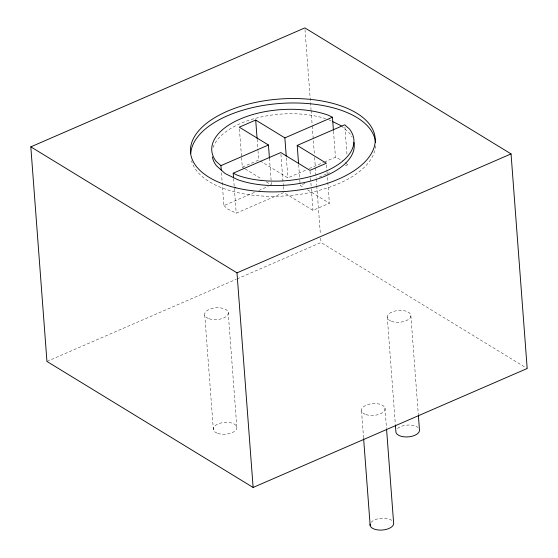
<?xml version="1.0" encoding="UTF-8"?>
<svg xmlns="http://www.w3.org/2000/svg" width="558" height="558" viewBox="0 0 558 558"><rect width="100%" height="100%" fill="white"/><g stroke="black" fill="none" stroke-linecap="round" stroke-linejoin="round"><path stroke-width="0.42" stroke-dasharray="2.79 2.09" d="M241.572 157.6L242.291 167.163L258.703 160.041L258.047 151.351M221.442 172.68L223.925 205.623L255.613 191.868M258.779 190.494L268.286 186.365M260.161 160.934L287.872 177.869L306.112 169.953M309.285 168.572L323.556 162.378M324.351 162.029L335.456 157.21L342.466 160.62M223.925 205.623L227.783 209.09L236.215 213.191L283.806 192.538L312.968 210.359L329.38 203.238L327.358 176.286M304.968 183.352L300.218 185.409L303.859 187.641M319.232 177.158L329.527 172.687M345.374 165.81L347.753 164.777L347.62 163.048M46.949 361.451L236.32 279.258M237.115 278.916L321.017 242.5L527.184 368.503M328.613 119.635L331.389 120.988M307.507 189.866L329.38 203.238M242.291 167.163L244.481 168.502M245.206 168.948L261.981 179.195M266.354 181.873L271.46 184.991M341.217 125.773L349.866 133.529A71.257 35.628 -4.3 0 1 352.147 137.115M345.179 162.469L347.753 164.777M410.883 315.751L418.326 414.747M387.266 316.979L395.364 424.659M384.978 408.128L386.478 428.098M344.914 127.015L347.034 155.243M361.535 410.883L363.558 437.807M333.503 131.207L335.456 157.21M326.507 164.987L326.96 171.076M327.03 171.941L327.288 175.421M305.01 29.637L311.022 109.57M311.085 110.435L312.194 125.208M312.264 126.08L314.349 153.882M314.614 157.356L315.333 166.912M315.396 167.784L316.184 178.204M316.246 179.076L316.7 185.158M316.77 186.023L320.425 234.681M320.69 238.154L321.017 242.5M310.032 171.243L310.485 177.325M310.555 178.197L311.273 187.76M311.336 188.625L312.968 210.359M298.649 164.547L299.758 179.327M299.82 180.199L300.085 183.673M286.366 157.872L287.872 177.869M280.925 154.287L283.283 185.584M283.345 186.449L283.673 190.794M269.43 158.04L271.195 181.51M271.265 182.382L271.39 184.119M257.133 139.179L257.984 150.479M239.417 128.919L241.509 156.735M233.607 178.511L236.215 213.191M228.194 312.306L236.808 426.94M204.751 315.061L213.365 429.695M371.007 522.428A11.837 5.915 -4.3 0 1 381.986 518.201A11.837 5.915 -4.3 0 1 392.825 521.305M397.519 428.558A11.837 5.915 -4.3 0 1 417.97 427.491M375.541 145.764A92.607 46.307 -4.3 0 1 287.802 195.739A92.607 46.307 -4.3 0 1 191.52 160.774M213.079 147.57A71.257 35.628 -4.3 0 1 325.544 118.603M390.656 320.996L388.8 319.867A11.837 5.915 -4.3 0 1 398.14 310.506A11.837 5.915 -4.3 0 1 410.137 317.816A11.837 5.915 -4.3 0 1 390.656 320.996M209.194 318.764A11.837 5.915 -4.3 0 0 228.159 313.854A11.837 5.915 -4.3 0 0 212.054 308.435A11.837 5.915 -4.3 0 0 209.194 318.764M365.978 414.587A11.837 5.915 -4.3 0 0 384.95 409.677A11.837 5.915 -4.3 0 0 368.845 404.257A11.837 5.915 -4.3 0 0 365.978 414.587M217.808 433.392A11.837 5.915 -4.3 0 0 236.78 428.488A11.837 5.915 -4.3 0 0 220.675 423.062A11.837 5.915 -4.3 0 0 217.808 433.392"/><path stroke-width="0.84" d="M30.816 146.852L304.877 27.9L511.051 153.903L527.184 368.503L253.123 487.455L46.949 361.451L30.816 146.852L236.983 272.855L253.123 487.455M286.233 156.135L284.866 137.882L255.697 120.054L239.284 127.175L268.454 145.003L269.43 158.04M333.433 130.335L332.449 117.229L328.278 115.192A71.257 35.628 -4.3 0 0 241.767 118.38A71.257 35.628 -4.3 0 0 216.127 161.339L220.912 165.635L268.454 145.003M284.866 137.882L332.449 117.229M233.209 173.203L280.8 152.55L309.962 170.371L326.374 163.25L297.212 145.422L344.746 124.79L349.531 129.086A71.257 35.628 -4.3 0 1 323.891 172.052A71.257 35.628 -4.3 0 1 237.387 175.233L233.209 173.203L233.544 177.646M236.983 272.855L511.051 153.903M332.784 121.672L341.217 125.773M418.388 415.619L419.497 430.378A11.837 5.915 -4.3 0 1 412.118 436.244A11.837 5.915 -4.3 0 1 399.27 435.624L397.415 434.494A11.837 5.915 -4.3 0 1 395.887 431.606L395.427 425.531M386.548 428.969L393.599 522.755A11.837 5.915 -4.3 0 1 381.763 530.072A11.837 5.915 -4.3 0 1 370.184 523.962M363.628 438.672L370.156 525.517M297.212 145.422L298.579 163.682M255.697 120.054L257.071 138.307M220.912 165.635L221.247 170.078M190.787 153.548A92.607 46.307 -4.3 0 1 282.571 103.293A92.607 46.307 -4.3 0 1 375.499 142.548M353.967 142.388A71.257 35.628 -4.3 0 1 316.295 179.383A71.257 35.628 -4.3 0 1 237.715 179.676L225.111 173.545L216.462 165.782A71.257 35.628 -4.3 0 1 212.361 156.924M235.748 187.795A92.607 46.307 -4.3 0 0 375.234 140.518A92.607 46.307 -4.3 0 0 237.506 107.331A92.607 46.307 -4.3 0 0 235.748 187.795"/></g></svg>
